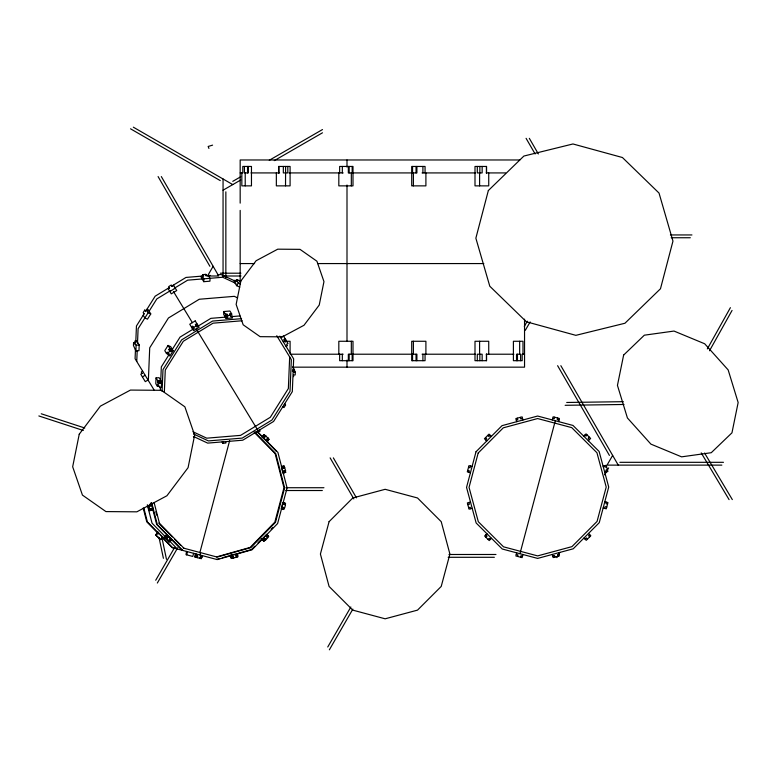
<?xml version="1.0" encoding="UTF-8"?>
<svg xmlns="http://www.w3.org/2000/svg" width="777" height="777" viewBox="0 0 777 777"><rect width="100%" height="100%" fill="white"/><g stroke="black" fill="none" stroke-linecap="round" stroke-linejoin="round"><path stroke-width="1.17" d="M133.566 342.715L133.45 345.483L135.888 350.951L138.966 350.689L139.2 344.939L136.713 340.85L135.179 340.977L135.111 342.589L133.566 342.715L134.402 344.085L134.47 342.472L136.004 342.346L135.179 340.977M135.489 349.028L135.081 358.731L154.021 389.86M135.79 341.754L136.451 325.99L144.192 313.665M135.888 350.951L136.121 345.202L134.47 342.472M136.742 361.46L137.199 350.544M137.5 343.269L138.102 328.72L148.164 312.713L146.503 309.984L147.805 310.596L146.979 309.227L148.281 309.838L150.767 313.927L147.484 319.162L144.872 317.948L143.211 315.219M148.358 380.555L149.718 347.814L168.434 318.007L199.271 299.252L234.343 296.338L237.645 297.882M156.031 377.923L155.788 383.673L157.449 386.402L158.984 386.276L159.819 387.636L161.354 387.509L161.597 381.76L159.11 377.671L156.031 377.923L157.682 380.652L158.333 386.392L159.877 386.266L159.819 387.636M157.449 386.402L157.508 385.033L158.333 386.392M158.45 383.624L159.984 383.498L159.227 380.526L157.682 380.652M159.984 383.498L159.227 380.526M160.373 389.937L160.47 387.519M160.722 381.449L161.325 366.899L169.357 354.118L167.22 352.146L166.433 353.399L169.872 355.983L173.164 350.748L170.668 346.659L168.065 345.435L164.773 350.67L166.433 353.399M162.082 391.453L162.985 369.629L181.701 339.821L212.539 321.066L241.569 318.667M164.345 392.239L165.278 370.017L183.333 341.258L213.063 323.174L242.074 320.765M202.816 276.039L202.875 274.602L205.837 274.359L206.672 275.718M203.778 281.692L203.895 278.817L202.234 276.088L202.175 277.525L201.35 276.165L201.282 277.603L203.778 281.692L209.936 281.177L210.052 278.302L208.391 275.573M205.779 275.796L205.837 274.359M223.795 311.538L223.679 314.413L226.165 318.512L232.323 317.997L231.614 313.762L229.953 311.033L223.795 311.538L225.456 314.267L226.165 318.512M226.224 317.074L227.7 316.948L226.933 314.151L225.456 314.267M227.7 316.948L226.933 314.151M225.932 441.598L225.874 443.036L222.912 443.278L222.97 441.841M229.827 315.336L229.895 313.898L231.614 313.762M229.895 313.898L230.662 316.705L239.908 315.938M289.675 356.944L288.364 388.529L270.309 417.288L240.569 435.373L206.731 438.179L192.939 431.75M293.58 376.66L293.648 375.048L295.182 374.922L295.299 372.154L292.871 366.695M294.532 369.415L292.987 369.541L293.764 372.28L295.299 372.154M186.519 551.427L186.014 554.652L192.783 556.449L193.609 553.321M186.674 554.827L187.51 551.699M195.435 553.807L194.609 556.934L201.369 558.731L201.787 557.167M195.27 557.109L195.687 555.545L197.727 556.089L197.309 557.653M196.018 555.633L196.426 554.069M196.979 557.565L197.397 556.002M199.903 552.476L229.671 440.53M199.942 555.001L200.563 552.651M199.912 558.342L200.33 556.779L202.117 557.255L202.535 555.691M200.243 558.43L200.66 556.866M282.381 509.09L282.847 507.332L284.703 507.828L285.509 504.817L283.654 504.331M282.711 509.178L283.178 507.42M283.984 504.419L284.382 502.923M284.372 507.74L283.906 509.498L281.187 508.77L282.857 502.515L285.577 503.234L285.178 504.729M468.881 472.29L469.269 470.794L467.705 470.386M470.541 466.035L470.075 467.793L468.512 467.375M516.686 552.845L515.86 555.973L522.115 557.633L522.95 554.506M552.311 419.939L553.137 416.812L559.401 418.482L558.566 421.61M517.608 556.439L518.026 554.875L516.278 554.409M554.632 417.21L554.224 418.774L552.729 418.376M519.949 553.71L555.312 420.745M520.619 557.235L521.037 555.672L522.533 556.07M557.643 418.016L557.226 419.58L558.984 420.046M604.72 508.42L605.186 506.662L606.75 507.08M606.381 502.156L605.982 503.651L607.546 504.069M707.332 348.931L730.399 307.663M709.518 350.757L732.051 310.441M213.121 266.288L207.517 276L218.735 276L161.325 176.573M155.721 580.244L174.66 547.426M157.333 583.041L177.71 547.766M327.748 647.008L350.845 607.002M329.361 649.815L352.855 609.129M524.31 326.427L527.321 321.202M525.33 330.264L530.147 321.921M612.645 455.409L607.041 465.122L721.852 465.122M556.856 557.643L559.867 552.418M604.652 474.854L608.653 467.919M146.057 310.693L144.755 310.091L143.172 312.607L143.998 313.966M145.484 311.606L155.167 296.183L169.551 287.432M149.077 311.247L156.828 298.912L170.182 290.792M169.726 348.164L171.853 350.136L170.93 351.602L168.803 349.631L169.726 348.164L168.065 345.435M168.046 353.516L169.629 351M170.93 351.602L170.105 350.242L171.027 348.776M172.3 349.427L180.05 337.092L193.405 328.972M236.208 280.866L234.965 280.283L234.139 281.595L236.635 285.683L239.763 287.15M240.375 282.09L239.539 280.73L237.034 279.565L235.8 281.653L234.965 280.283M236.635 285.683L238.277 283.071L236.616 280.342L237.859 280.924L237.034 279.565M193.784 437.354L194.609 436.043M284.751 403.671L285.586 405.031L284.003 407.556L282.702 406.944M155.614 534.906L157.537 532.507L158.527 532.779L162.976 537.305L160.732 539.617L155.614 534.906L160.732 539.617M156.274 535.081L158.527 532.779M263.927 434.605L261.684 436.907L267.133 441.705L268.25 440.559L267.006 439.287L268.133 438.131L263.927 434.605L265.413 436.12M169.328 541.899L164.209 537.189L166.453 534.887L171.902 539.685L170.775 540.831L169.386 539.665L168.259 540.811L169.328 541.899L170.445 540.743M265.987 435.955L264.53 437.014L263.471 435.936L264.588 434.78M164.87 537.363L165.996 536.208L167.57 537.567L166.453 538.723L164.209 537.189M262.675 437.179L263.801 436.023L264.86 437.101M166.327 536.295L167.444 535.149M264.53 437.014L265.656 435.868M166.123 538.636L167.57 537.567M268.133 438.131L266.676 439.199L268.25 440.559M168.259 540.811L169.716 539.753L170.775 540.831M168.667 541.724L170.163 540.19M267.919 440.472L269.046 439.316L267.803 438.043M254.671 546.221L251.369 549.601L238.597 553.205M257.974 542.832L262.102 538.607M271.173 529.292L272.824 527.602M265.734 539.85L264.141 541.054L263.024 539.928L264.287 538.636L265.734 539.85L267.89 537.635C264.578 536.82 269.483 533.916 266.773 536.509M263.024 539.928L264.617 538.723M261.257 538.616L263.481 540.879L265.724 538.578M266.443 536.421L267.56 537.548L268.638 536.451L267.521 535.314M485.586 439.86L486.684 438.762L485.538 437.616M490.161 435.266L488.879 436.557L487.733 435.411M583.76 436.169L586.043 433.877L590.627 438.442L588.344 440.744M486.907 533.712L484.625 536.004L489.209 540.578L491.501 538.286M587.14 434.965L585.994 436.111L584.906 435.023M485.907 537.286L487.053 536.14L485.771 534.858M589.345 437.169L588.199 438.315L589.49 439.588M488.111 539.481L489.257 538.335L490.355 539.432M585.1 539.18L586.382 537.898L587.529 539.034M589.665 534.595L588.577 535.693L589.724 536.829M171.61 286.189L185.994 277.438L203.71 275.961L202.875 274.602M169.386 287.791L168.075 288.588L171.28 293.852L176.738 290.54L173.533 285.266L172.008 286.198M168.191 288.762L169.493 287.976L168.667 286.606L171.29 285.013L172.115 286.383L173.64 285.45M174.301 288.286L187.655 280.167L202.175 278.962M169.852 291.492L175.301 288.18M191.414 326.952L192.715 326.155L194.26 328.7L192.958 329.497M196.863 323.63L195.338 324.563L196.882 327.107L198.417 326.175M192.133 328.127L193.434 327.34M196.057 325.738L197.581 324.815M193.541 327.515L196.163 325.922M197.513 326.466L210.878 318.347L225.388 317.142M142.657 371.183L141.297 372.008L142.123 373.378M142.104 373.339L140.763 374.203L145.289 381.653L148.018 380.002M142.414 376.932L145.144 375.272M280.73 337.645L283.459 335.985L288.014 343.473L286.626 344.26L287.461 345.629L286.091 346.455M285.12 338.714L283.76 339.539L285.276 342.035L286.635 341.2M284.44 340.666L285.81 339.84M283.226 341.734L284.586 340.899M255.225 432.371L256.75 431.439L257.469 432.624L260.091 431.031L259.265 429.662M232.77 181.352L240.734 176.758M269.279 160.276L322.484 129.555M223.057 190.2L240.734 179.992M274.271 160.635L322.484 132.799M212.587 145.144L208.158 146.465L208.935 148.436M281.391 466.423L284.091 466.025L285.586 470.6L284.052 471.027L284.508 472.775L282.974 473.203L281.633 468.016M284.809 467.599L282.954 467.948L282.566 466.453L284.091 466.025M281.361 466.977L282.896 466.54L283.284 468.036M282.954 467.948L284.479 467.511M150.524 505.827L148.66 506.167L150.524 505.827L150.068 504.079L151.602 503.651L153.215 509.887L149.825 510.654L149.165 510.479L147.815 505.283M283.722 470.94L285.586 470.6M149.825 510.654L149.437 509.168L150.971 508.741L151.68 510.314M149.437 509.168L151.301 508.828M285.256 470.512L285.703 472.251L284.508 472.775M216.54 556.905L250.145 547.435L274.835 522.134L283.974 487.762L275.126 453.535L254.03 432.061M216.53 559.411L220.017 558.43M222.339 557.779L231.624 555.167M236.684 557.264L231.031 558.313L230.225 555.196L237.335 553.739L237.743 555.293C234.46 554.409 237.441 559.43 236.276 555.701M231.692 558.488L231.293 556.924L233.003 556.449L233.741 558.09M235.946 555.613L237.743 555.293M231.293 556.924L233.333 556.536M232.051 558.022L234.091 557.449M236.354 557.177L237.811 556.759L237.412 555.205M516.278 420.124L517.773 419.716L517.346 418.162M522.533 418.434L520.775 418.91L520.357 417.346M470.493 502.068L467.365 502.913L469.055 509.158L472.183 508.313M603.069 466.132L606.196 465.287L607.886 471.542L604.759 472.387M606.604 466.783L605.04 467.21L604.632 465.714M467.841 504.661L469.405 504.234L468.929 502.486M607.41 469.794L605.846 470.211L606.322 471.969M468.657 507.663L470.221 507.245L470.619 508.741M552.729 556.011L554.477 555.545L554.895 557.109M558.974 554.331L557.488 554.729L557.905 556.293M206.556 275.728L210.188 275.427M217.443 274.825L221.076 274.524L235.373 281.196M203.895 278.817L222.737 277.253L235.936 283.411M225.398 315.705L226.865 315.588M227.758 315.511L230.72 315.268M136.121 345.202L139.2 344.939M160.052 381.886L161.597 381.76M292.278 371.037L293.813 370.911M157.624 382.265L159.159 382.138M566.715 402.476L623.329 401.68M565.141 405.303L623.999 404.477M519.803 159.975L240.171 159.975L240.171 203.137M240.171 172.921L242.793 172.921L242.793 166.453L251.466 166.453L251.466 185.868L241.841 185.868L241.841 172.921M250.981 172.921L279.574 172.921M289.073 172.921L343.152 172.921M352.894 172.921L416.899 172.921L416.899 166.453M422.066 172.921L475.339 172.921M486.227 172.921L505.594 172.921M670.425 234.945L691.938 234.945M671.202 237.743L690.316 237.743M240.171 263.568L254.584 263.568M317.521 263.568L483.809 263.568M220.347 273.203L240.899 273.203M222.348 276L241.016 276M286.655 341.268L290.093 341.268L290.093 353.409M290.258 354.215L343.152 354.215M352.894 354.215L416.899 354.215L416.899 360.693M422.066 354.215L475.339 354.215M486.227 354.215L513.888 354.215M524.543 354.215L522.173 354.215L522.193 360.693L513.403 360.693L513.403 341.268L522.989 341.268L522.989 354.215M293.007 367.162L524.543 367.162L524.543 319.162M619.871 462.315L723.465 462.315M286.053 487.723L323.941 487.723M285.781 490.52L322.329 490.52M448.989 554.487L495.969 554.487M448.164 557.294L494.357 557.294M472.105 466.453L468.978 465.617L467.307 471.872L470.444 472.707M604.817 501.748L607.944 502.573L606.283 508.828L603.146 508.003M268.386 439.141L269.046 439.316M285.042 472.076L285.703 472.251M267.978 536.276L268.638 536.451M152.224 509.615L153.215 509.887M263.481 540.879L264.141 541.054M237.15 556.585L237.811 556.759M161.985 537.043L162.976 537.305M183.265 548.057L217.201 557.08L250.806 547.62L275.495 522.309L284.635 487.937L275.786 453.71L254.691 432.235M41.259 413.782L84.771 428.001M38.85 415.948L83.314 430.477M238.277 283.071L240.365 284.042M148.164 312.713L150.767 313.927M171.853 350.136L173.164 350.748M168.803 349.631L170.105 350.242M284.275 404.428L285.586 405.031M193.531 433.984L208.391 440.909L242.23 438.102L271.96 420.017L290.015 391.258L291.336 359.673L276.767 335.722M193.386 436.451L207.682 443.113L242.754 440.2L273.591 421.455L292.307 391.647L293.667 358.906L279.827 336.15M133.343 127.185L232.77 184.596M130.536 128.807L220.25 180.604M491.307 436.412L489.015 434.129L484.44 438.714L486.732 440.996M588.519 533.449L590.811 535.741L586.246 540.326L583.954 538.043M257.624 431.779L277.913 452.437L287.092 487.917L277.612 523.543L252.03 549.776L217.191 559.586L172.115 547.6L161.966 537.276M257.809 432.468L262.034 436.771M267.113 441.938L276.408 451.398M267.851 535.402L266.734 534.275L262.247 538.879L263.354 540.015M264.287 538.636L265.404 539.762M183.926 548.232L159.46 523.319L154.147 502.787M158.799 523.144L172.29 536.888M174.825 539.461L180.73 545.473M182.682 550.417L157.323 524.592L151.7 502.845M182.022 550.233L156.663 524.417L151.039 502.67M166.453 534.887L170.163 538.665M165.996 536.208L167.24 537.48M164.714 536.101L152.039 523.183L147.3 504.875M169.794 541.258L177.399 549.009M166.453 538.723L168.59 540.899M158.401 533.148L147.407 521.959L143.862 508.226M160.091 534.867L172.776 547.775M158.586 533.828L146.746 521.785L143.201 508.051M173.465 291.55L192.405 322.698M196.018 328.632L258.168 430.827M144.755 310.091L145.581 311.451M222.086 441.919L222.912 443.278M704.574 453.04L732.322 499.601M701.213 452.874L729.088 499.64M529.322 138.316L538.354 153.963M526.078 138.316L535.12 153.963M560.848 365.685L618.249 465.122M557.614 365.685L609.411 455.409M333.352 457.867L356.449 497.863M330.118 457.867L353.807 498.892M158.09 176.573L209.887 266.288M522.95 419.998L522.105 416.87L515.86 418.56L516.705 421.688M558.556 552.768L559.401 555.895L553.146 557.575L552.301 554.448M233.003 556.449L233.411 558.003M231.225 555.458L231.624 557.012M155.847 511.732L156.731 515.161M150.971 508.741L151.35 510.227M148.99 506.254L149.767 509.256M162.005 538.102L166.482 559.314M157.741 531.419L158.226 533.76M159.023 537.519L163.403 558.313M520.59 360.693L520.59 354.215L516.53 354.215L516.53 360.693M519.658 341.268L519.658 354.215M517.463 354.215L517.463 360.693M488.733 172.921L488.733 185.868L475 185.868L475 166.453L486.548 166.453L486.548 172.921M488.733 354.215L488.733 341.268L475 341.268L475 360.693L486.548 360.693L486.548 354.215M486.441 166.453L486.441 172.921M486.441 354.215L486.441 360.693M482.148 166.453L482.148 172.921L477.301 172.921L477.301 166.453M482.148 360.693L482.148 354.215L477.301 354.215L477.301 360.693M479.856 166.453L479.856 172.921M479.856 354.215L479.856 360.693M479.594 172.921L479.594 185.868M479.594 341.268L479.594 354.215M425.903 172.921L425.903 185.868L411.713 185.868L411.713 166.453L425.058 166.453L425.058 172.921M425.903 354.215L425.903 341.268L411.713 341.268L411.713 360.693L425.058 360.693L425.058 354.215M422.911 166.453L422.911 172.921M422.911 354.215L422.911 360.693M416.054 166.453L416.054 172.921M416.054 354.215L416.054 360.693M413.393 172.921L413.393 185.868M413.393 341.268L413.393 354.215M412.558 166.453L412.558 172.921M412.558 354.215L412.558 360.693M352.166 166.453L352.166 172.921L348.339 172.921L348.339 166.453M352.166 360.693L352.166 354.215L348.339 354.215L348.339 360.693M351.33 172.921L351.33 185.868M351.33 341.268L351.33 354.215M349.174 166.453L349.174 172.921M349.174 354.215L349.174 360.693M346.998 159.975L346.998 167.036M346.998 185.013L346.998 340.918M346.998 360.101L346.998 367.162M342.327 166.453L342.327 172.921M342.327 354.215L342.327 360.693M339.646 172.921L339.646 166.453L353.001 166.453L353.001 185.868L338.821 185.868L338.821 172.921M339.646 354.215L339.646 360.693L353.001 360.693L353.001 341.268L338.821 341.268L338.821 354.215M287.811 166.453L287.811 172.921L283.333 172.921L283.333 166.453M285.615 166.453L285.528 185.868M278.924 166.453L278.924 172.921M278.642 172.921L278.642 166.453L290.093 166.453L290.093 185.868L276.35 185.868L276.35 172.921M248.349 166.453L248.349 172.921L244.415 172.921L244.415 166.453M247.542 166.453L247.542 172.921M245.221 172.921L245.221 185.868M240.171 210.392L240.171 282.906M225.854 191.822L225.854 277.486M223.057 178.982L223.057 275.874M79.235 434.217L72.669 466.773L82.44 495.095L105.934 511.587L136.859 511.829L166.919 495.755L188.073 467.676L194.638 435.12L184.868 406.808L161.373 390.316L130.458 390.073L100.388 406.138L79.235 434.217M240.87 280.963L236.14 304.409L243.172 324.796L260.091 336.664L282.352 336.839L304.001 325.272L319.23 305.05L323.96 281.614L316.929 261.227L300.009 249.349L277.748 249.174L256.099 260.751L240.87 280.963M623.63 355.07L617.443 385.373L627.418 417.968L650.903 444.123L681.584 456.847L711.256 452.709L731.963 432.828L738.15 402.525L728.166 369.93L704.69 343.774L674.009 331.06L644.337 335.188L623.63 355.07M488.344 190.54L475.864 238.189L489.792 286.227L526.388 321.785L575.854 335.343L624.941 323.251L660.479 288.762L672.96 241.123L659.032 193.075L622.426 157.517L572.96 143.968L523.883 156.051L488.344 190.54M476.01 451.767L466.54 487.393L476.146 522.989L502.263 549.009L537.635 558.41L573.222 548.805L599.242 522.688L608.721 487.053L599.116 451.466L572.989 425.446L537.626 416.035L502.029 425.65L476.01 451.767M478.185 453.02L469.046 487.393L478.321 521.726L503.515 546.823L537.626 555.895L571.969 546.629L597.066 521.435L606.206 487.062L596.94 452.729L571.736 427.622L537.626 418.55L503.292 427.826L478.185 453.02M329.079 521.678L320.406 554.05L329.079 586.431L352.777 610.13L385.149 618.803L417.521 610.13L441.219 586.431L449.902 554.05L441.219 521.678L417.521 497.979L385.149 489.306L352.777 497.979L329.079 521.678M195.212 320.901L189.753 324.223L193.677 330.672L199.135 327.36L195.212 320.901"/></g></svg>
